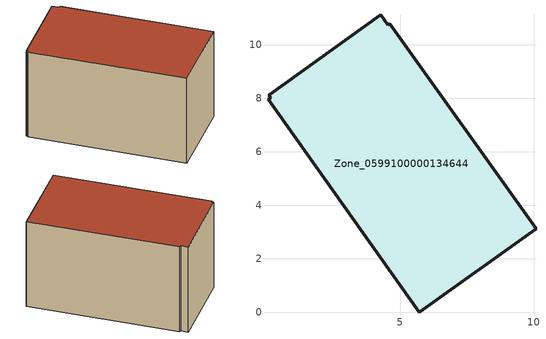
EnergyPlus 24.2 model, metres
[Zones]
Zone_0599100000134644
 floor ground (C_G): 10.08,3.12 5.72,0 0.07,7.95 0.17,8.01 0.1,8.11 4.28,11.11 4.54,10.74 4.62,10.79 z0
 wall outside (C_F): 0.17,8.01 0.07,7.95 5.72,0 10.08,3.12 4.62,10.79 4.54,10.74 4.28,11.11 0.1,8.11 0.17,8.01 z0:5.88
 roof outside (C_R): 4.54,10.74 4.28,11.11 0.1,8.11 0.17,8.01 0.07,7.95 5.72,0 10.08,3.12 4.62,10.79 z5.88
[BUILDING]
Pand.0599100000134644: North Axis=0; Terrain=City; Loads Convergence Tolerance Value=0.04; Temperature Convergence Tolerance Value=0.4; Solar Distribution=FullExterior; Maximum Number of Warmup Days=25; Minimum Number of Warmup Days=1
[Site:Location]
Rotterdam.The.Hague.AP_ZH_NLD Design_Conditions: Latitude=51.96; Longitude=4.45; Time Zone=1; Elevation=-4.5
[SITE:GROUNDTEMPERATURE:BUILDINGSURFACE]
18, 18, 18, 18, 18, 18, 18, 18, 18, 18, 18, 18
[MATERIAL] Thermal Absorptance=0.9; Solar Absorptance=0.7; Visible Absorptance=0.7
Name | Roughness | Thickness | Conductivity | Density | Specific Heat
G.TI.1975-1991 | MediumSmooth | 0.15 | 0.288461 | 540 | 1210
F.TI.1975-1991 | Rough | 0.3 | 0.230769 | 1920 | 840
R.TI.1975-1991 | MediumRough | 0.2 | 0.153846 | 1500 | 1000
[CONSTRUCTION]
C_G: G.TI.1975-1991
C_F: F.TI.1975-1991
C_R: R.TI.1975-1991
[ZONE]
Zone_0599100000134644: Type=1; Multiplier=1; Ceiling Height=Autocalculate; Volume=Autocalculate; Floor Area=autocalculate; Part of Total Floor Area=Yes
[ZONEINFILTRATION:DESIGNFLOWRATE]
Infil_Zone_0599100000134644: Zone or ZoneList or Space or SpaceList=Zone_0599100000134644; Schedule=AlwaysOn; Design Flow Rate Calculation Method=Flow/Area; Flow Rate per Floor Area=0.003; Constant Term Coefficient=1; Temperature Term Coefficient=0; Velocity Term Coefficient=0; Velocity Squared Term Coefficient=0
[HVACTEMPLATE:ZONE:IDEALLOADSAIRSYSTEM]
Zone_0599100000134644: Maximum Heating Supply Air Temperature=50; Minimum Cooling Supply Air Temperature=13; Maximum Heating Supply Air Humidity Ratio=0.0156; Minimum Cooling Supply Air Humidity Ratio=0.0077; Heating Limit=NoLimit; Cooling Limit=NoLimit; Dehumidification Control Type=ConstantSensibleHeatRatio; Cooling Sensible Heat Ratio=0.7; Dehumidification Setpoint=60; Humidification Control Type=None; Humidification Setpoint=30; Outdoor Air Method=None; Outdoor Air Flow Rate per Person=0.00944; Outdoor Air Flow Rate per Zone Floor Area=0; Outdoor Air Flow Rate per Zone=0; Demand Controlled Ventilation Type=None; Outdoor Air Economizer Type=NoEconomizer; Heat Recovery Type=None; Sensible Heat Recovery Effectiveness=0.7; Latent Heat Recovery Effectiveness=0.65
[ZONECONTROL:THERMOSTAT]
ThermostatControl_Zone_0599100000134644: Zone or ZoneList=Zone_0599100000134644; Control Type Schedule=DualSetpointControlType; Control 1=Thermostat_Zone_0599100000134644; Temperature Difference Between Cutout And Setpoint=0
[THERMOSTATSETPOINT:DUALSETPOINT]
Thermostat_Zone_0599100000134644: Heating Setpoint Temperature Schedule=HeatingSetpoint_Zone_0599100000134644; Cooling Setpoint Temperature Schedule=CoolingSetpoint_Zone_0599100000134644
[SCHEDULE:COMPACT]
HeatingSetpoint_Zone_0599100000134644: Through: 12/31, For: AllDays, Until: 24:00, 21
CoolingSetpoint_Zone_0599100000134644: Through: 12/31, For: AllDays, Until: 24:00, 24
DualSetpointControlType: Through: 12/31, For: AllDays, Until: 24:00, 4
AlwaysOn: Through: 12/31, For: AllDays, Until: 24:00, 1
